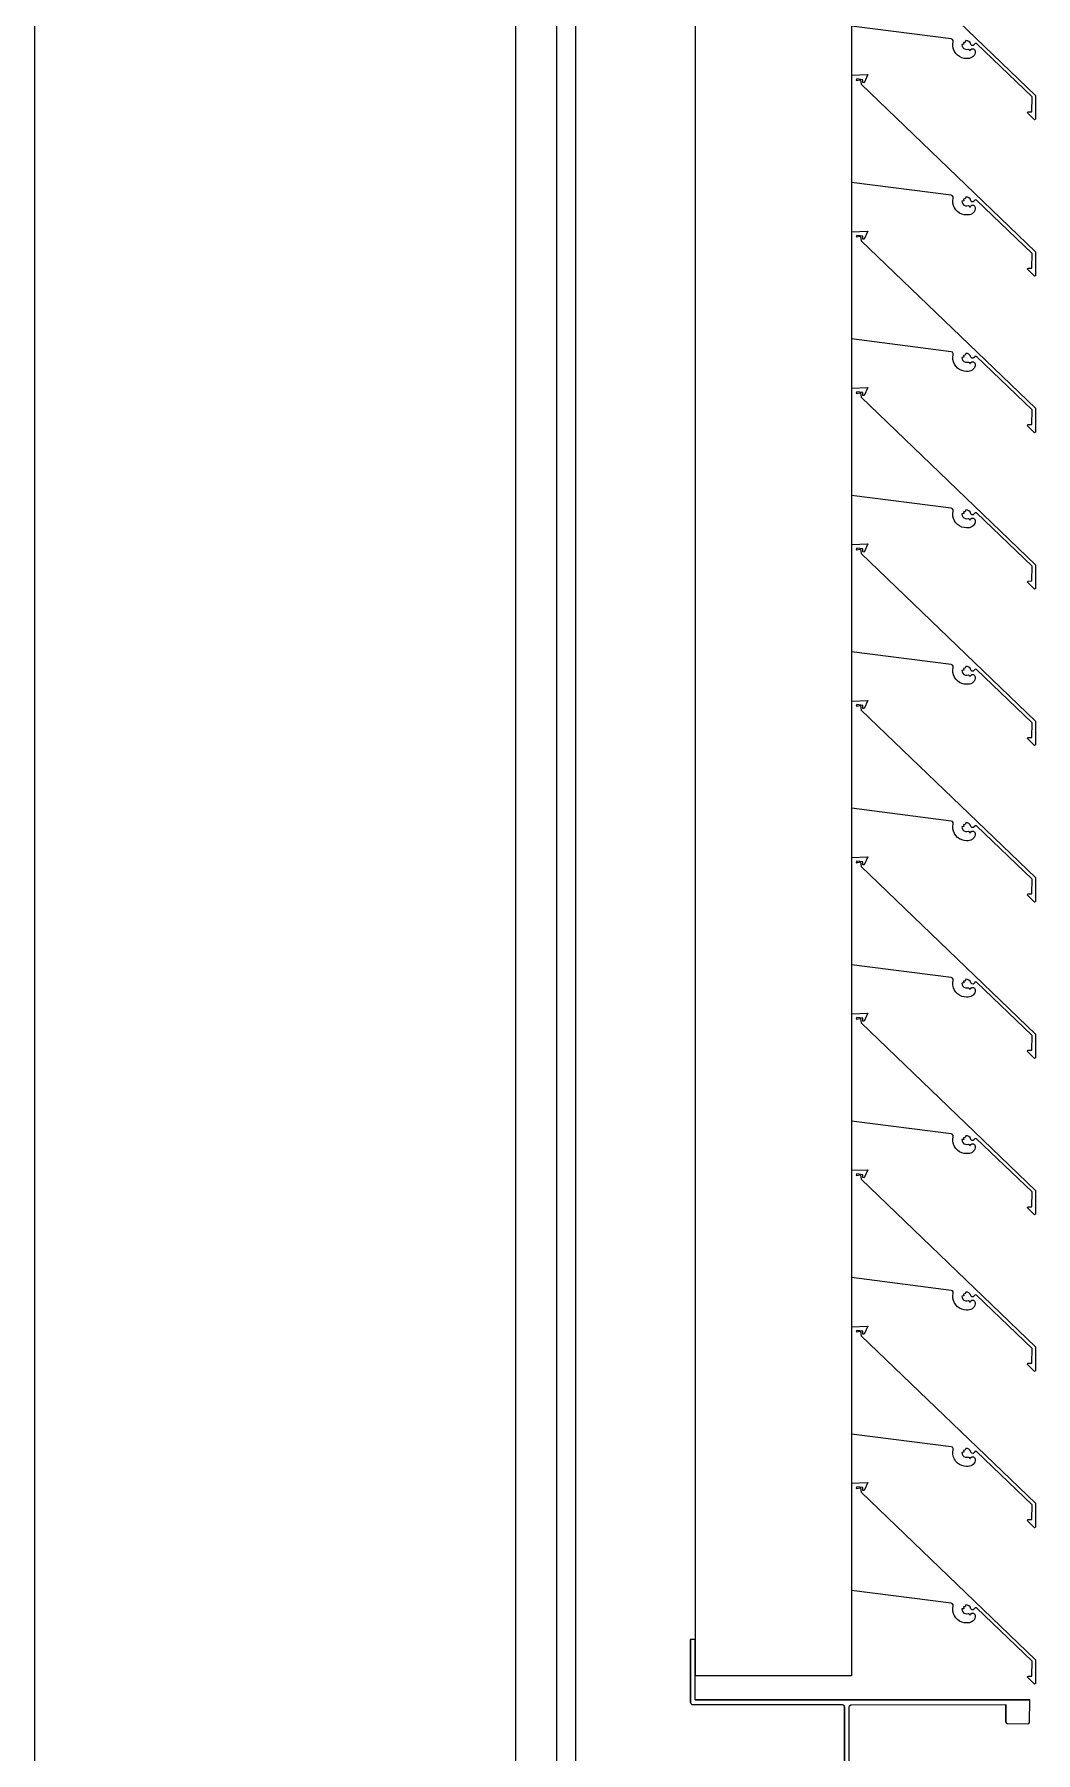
# Model space of a CAD drawing. Header units: millimetres. Extents: x -220592 to 404889, y -217665 to 38245.
# Drawn here: x 7830.18 to 7834.34, y -47982.07 to -47974.93 of the extents above; entities that cross this region are included whole.
import ezdxf

# ---------------------------------------------------------------- set-up
doc = ezdxf.new("R2010")
doc.units = ezdxf.units.MM
doc.linetypes.add('XKITLINE00', pattern=[0])
doc.layers.add('Part', color=7, linetype='Continuous', lineweight=0)

# ---------------------------------------------------------------- blocks, each defined once
blk = doc.blocks.new('*A15046')
at = {"layer": 'Part', "color": 7, "linetype": 'XKITLINE00', "lineweight": 0}
for p, q in [((92.53, 356.643483), (92.53, 93.899527)), ((94.53, 93.899527), (94.53, 244.699959))]:
    blk.add_line(p, q, dxfattribs=at)
blk = doc.blocks.new('*A15051')
at = {"layer": 'Part', "color": 7, "linetype": 'XKITLINE00', "lineweight": 0}
for p, q in [((94.700136, 214.15), (94.700136, 241.4)), ((94.780136, 214.15), (94.780136, 241.4))]:
    blk.add_line(p, q, dxfattribs=at)
blk = doc.blocks.new('*A15069')
at = {"layer": 'Part', "color": 7, "linetype": 'XKITLINE00', "lineweight": 0}
for p, q in [((95.925304, 235.115326), (95.992799, 235.11794)), ((95.992799, 235.11794), (95.977264, 235.084453)), ((95.947029, 235.100196), (95.944993, 235.093623)), ((95.944993, 235.093623), (95.962009, 235.096527)), ((95.972012, 235.097056), (95.947029, 235.100196)), ((95.962009, 235.096527), (95.964906, 235.077984)), ((95.964906, 235.077984), (96.690028, 234.381738)), ((95.972141, 235.084865), (95.972012, 235.097056)), ((95.977264, 235.084453), (95.972141, 235.084865)), ((96.339112, 234.616618), (95.925304, 234.669622)), ((96.344187, 234.614428), (96.339112, 234.616618)), ((96.347324, 234.609876), (96.344187, 234.614428)), ((96.346077, 234.59422), (96.347563, 234.604354)), ((96.347563, 234.604354), (96.347324, 234.609876)), ((96.400093, 234.60932), (96.397771, 234.60193)), ((96.406765, 234.608898), (96.400093, 234.60932)), ((96.412841, 234.606108), (96.406765, 234.608898)), ((96.417508, 234.601322), (96.412841, 234.606108)), ((96.346452, 234.583984), (96.346077, 234.59422)), ((96.348675, 234.573985), (96.346452, 234.583984)), ((96.352673, 234.564555), (96.348675, 234.573985)), ((96.358313, 234.556005), (96.352673, 234.564555)), ((96.365409, 234.548618), (96.358313, 234.556005)), ((96.373725, 234.54264), (96.365409, 234.548618)), ((96.382988, 234.538267), (96.373725, 234.54264)), ((96.392889, 234.535644), (96.382988, 234.538267)), ((96.391775, 234.593926), (96.38407, 234.59282)), ((96.38407, 234.59282), (96.384639, 234.586336)), ((96.384639, 234.586336), (96.387441, 234.580462)), ((96.387441, 234.580462), (96.392123, 234.57594)), ((96.397771, 234.60193), (96.390606, 234.600986)), ((96.390606, 234.600986), (96.391775, 234.593926)), ((96.392123, 234.57594), (96.398091, 234.573342)), ((96.403102, 234.534859), (96.392889, 234.535644)), ((96.398091, 234.573342), (96.404591, 234.572998)), ((96.409901, 234.534957), (96.403102, 234.534859)), ((96.404591, 234.572998), (96.410509, 234.573903)), ((96.415629, 234.535593), (96.409901, 234.534957)), ((96.410509, 234.573903), (96.41532, 234.571496)), ((96.41532, 234.571496), (96.41735, 234.566515)), ((96.42113, 234.537312), (96.415629, 234.535593)), ((96.41735, 234.566515), (96.420292, 234.571987)), ((96.420622, 234.593748), (96.417508, 234.601322)), ((96.420292, 234.571987), (96.425448, 234.575205)), ((96.424805, 234.589591), (96.420622, 234.593748)), ((96.4262, 234.540052), (96.42113, 234.537312)), ((96.430699, 234.589385), (96.424805, 234.589591)), ((96.425448, 234.575205), (96.431526, 234.575193)), ((96.430653, 234.54371), (96.4262, 234.540052)), ((96.434325, 234.548153), (96.430653, 234.54371)), ((96.435163, 234.593239), (96.430699, 234.589385)), ((96.431526, 234.575193), (96.43667, 234.571956)), ((96.437079, 234.553216), (96.434325, 234.548153)), ((96.438818, 234.597866), (96.435163, 234.593239)), ((96.43667, 234.571956), (96.43931, 234.566482)), ((96.438814, 234.558712), (96.437079, 234.553216)), ((96.43931, 234.566482), (96.438814, 234.558712)), ((96.443977, 234.596774), (96.438818, 234.597866)), ((96.674993, 234.375371), (96.443977, 234.596774)), ((96.67465, 234.314025), (96.674993, 234.375371)), ((96.690028, 234.381738), (96.689475, 234.282587)), ((96.656145, 234.309007), (96.65723, 234.313928)), ((96.684794, 234.280119), (96.656145, 234.309007)), ((96.65723, 234.313928), (96.67465, 234.314025)), ((96.689475, 234.282587), (96.684794, 234.280119))]:
    blk.add_line(p, q, dxfattribs=at)
blk = doc.blocks.new('*A15070')
at = {"layer": 'Part', "color": 7, "linetype": 'XKITLINE00', "lineweight": 0}
for p, q in [((95.925304, 235.765326), (95.992799, 235.76794)), ((95.947029, 235.750196), (95.944993, 235.743623)), ((95.944993, 235.743623), (95.962009, 235.746527)), ((95.972012, 235.747056), (95.947029, 235.750196)), ((95.962009, 235.746527), (95.964906, 235.727984)), ((95.972141, 235.734865), (95.972012, 235.747056)), ((95.992799, 235.76794), (95.977264, 235.734453)), ((95.964906, 235.727984), (96.690028, 235.031738)), ((95.977264, 235.734453), (95.972141, 235.734865)), ((96.339112, 235.266618), (95.925304, 235.319622)), ((96.344187, 235.264428), (96.339112, 235.266618)), ((96.347324, 235.259876), (96.344187, 235.264428)), ((96.346077, 235.24422), (96.347563, 235.254354)), ((96.347563, 235.254354), (96.347324, 235.259876)), ((96.397771, 235.25193), (96.390606, 235.250986)), ((96.390606, 235.250986), (96.391775, 235.243926)), ((96.400093, 235.25932), (96.397771, 235.25193)), ((96.406765, 235.258898), (96.400093, 235.25932)), ((96.412841, 235.256108), (96.406765, 235.258898)), ((96.417508, 235.251322), (96.412841, 235.256108)), ((96.420622, 235.243748), (96.417508, 235.251322)), ((96.438818, 235.247866), (96.435163, 235.243239)), ((96.443977, 235.246774), (96.438818, 235.247866)), ((96.674993, 235.025371), (96.443977, 235.246774)), ((96.346452, 235.233984), (96.346077, 235.24422)), ((96.348675, 235.223985), (96.346452, 235.233984)), ((96.352673, 235.214555), (96.348675, 235.223985)), ((96.358313, 235.206005), (96.352673, 235.214555)), ((96.365409, 235.198618), (96.358313, 235.206005)), ((96.373725, 235.19264), (96.365409, 235.198618)), ((96.382988, 235.188267), (96.373725, 235.19264)), ((96.392889, 235.185644), (96.382988, 235.188267)), ((96.391775, 235.243926), (96.38407, 235.24282)), ((96.38407, 235.24282), (96.384639, 235.236336)), ((96.384639, 235.236336), (96.387441, 235.230462)), ((96.387441, 235.230462), (96.392123, 235.22594)), ((96.392123, 235.22594), (96.398091, 235.223342)), ((96.403102, 235.184859), (96.392889, 235.185644)), ((96.398091, 235.223342), (96.404591, 235.222998)), ((96.409901, 235.184957), (96.403102, 235.184859)), ((96.404591, 235.222998), (96.410509, 235.223903)), ((96.415629, 235.185593), (96.409901, 235.184957)), ((96.410509, 235.223903), (96.41532, 235.221496)), ((96.41532, 235.221496), (96.41735, 235.216515)), ((96.42113, 235.187312), (96.415629, 235.185593)), ((96.41735, 235.216515), (96.420292, 235.221987)), ((96.420292, 235.221987), (96.425448, 235.225205)), ((96.424805, 235.239591), (96.420622, 235.243748)), ((96.4262, 235.190052), (96.42113, 235.187312)), ((96.430699, 235.239385), (96.424805, 235.239591)), ((96.425448, 235.225205), (96.431526, 235.225193)), ((96.430653, 235.19371), (96.4262, 235.190052)), ((96.434325, 235.198153), (96.430653, 235.19371)), ((96.435163, 235.243239), (96.430699, 235.239385)), ((96.431526, 235.225193), (96.43667, 235.221956)), ((96.437079, 235.203216), (96.434325, 235.198153)), ((96.43667, 235.221956), (96.43931, 235.216482)), ((96.438814, 235.208712), (96.437079, 235.203216)), ((96.43931, 235.216482), (96.438814, 235.208712)), ((96.656145, 234.959007), (96.65723, 234.963928)), ((96.65723, 234.963928), (96.67465, 234.964025)), ((96.67465, 234.964025), (96.674993, 235.025371)), ((96.690028, 235.031738), (96.689475, 234.932587)), ((96.684794, 234.930119), (96.656145, 234.959007)), ((96.689475, 234.932587), (96.684794, 234.930119))]:
    blk.add_line(p, q, dxfattribs=at)
blk = doc.blocks.new('*A15071')
at = {"layer": 'Part', "color": 7, "linetype": 'XKITLINE00', "lineweight": 0}
for p, q in [((95.925304, 240.31533), (95.275304, 240.31533)), ((95.275304, 240.31533), (95.275304, 228.465444)), ((95.925304, 240.31533), (95.925304, 228.465444)), ((95.925304, 228.465444), (95.275304, 228.465444))]:
    blk.add_line(p, q, dxfattribs=at)
blk = doc.blocks.new('*A15861')
at = {"layer": 'Part', "color": 7, "linetype": 'XKITLINE00', "lineweight": 0}
for p, q in [((95.275085, 228.61533), (95.255085, 228.615327)), ((95.255085, 228.615327), (95.255131, 228.355327)), ((95.255131, 228.355327), (95.256817, 228.349771)), ((95.256817, 228.349771), (95.261306, 228.346089)), ((95.261306, 228.346089), (95.261681, 228.346088)), ((95.275632, 228.36533), (96.665129, 228.365573)), ((95.890688, 228.343752), (95.894372, 228.339265)), ((95.894372, 228.339265), (95.895134, 228.335438)), ((95.895134, 228.335438), (95.895298, 227.395438)), ((96.565132, 228.34545), (96.565145, 228.275555)), ((96.565145, 228.275555), (96.566831, 228.27)), ((96.566831, 228.27), (96.571319, 228.266318)), ((96.571319, 228.266318), (96.571698, 228.266314)), ((96.575286, 227.465557), (96.569731, 227.463871)), ((96.659113, 227.46481), (96.575286, 227.465557)), ((95.895298, 227.395438), (95.893614, 227.389882)), ((96.566048, 227.459382), (96.5653, 227.385555)), ((96.569731, 227.463871), (96.566048, 227.459382)), ((95.256062, 227.379154), (95.255347, 227.115327)), ((95.259745, 227.383642), (95.256062, 227.379154)), ((95.2653, 227.385328), (95.259745, 227.383642)), ((95.889127, 227.386198), (95.2653, 227.385328)), ((95.893614, 227.389882), (95.889127, 227.386198)), ((96.5653, 227.385555), (95.925456, 227.385444)), ((95.255347, 227.115327), (95.25585, 227.115327))]:
    blk.add_line(p, q, dxfattribs=at)
blk = doc.blocks.new('*A15881')
at = {"layer": 'Part', "color": 7, "linetype": 'XKITLINE00', "lineweight": 0}
for p, q in [((95.925304, 234.465326), (95.992799, 234.46794)), ((95.992799, 234.46794), (95.977264, 234.434453)), ((95.947029, 234.450196), (95.944993, 234.443623)), ((95.944993, 234.443623), (95.962009, 234.446527)), ((95.972012, 234.447056), (95.947029, 234.450196)), ((95.962009, 234.446527), (95.964906, 234.427984)), ((95.964906, 234.427984), (96.690028, 233.731738)), ((95.972141, 234.434865), (95.972012, 234.447056)), ((95.977264, 234.434453), (95.972141, 234.434865)), ((96.339112, 233.966618), (95.925304, 234.019622)), ((96.344187, 233.964428), (96.339112, 233.966618)), ((96.347324, 233.959876), (96.344187, 233.964428)), ((96.346077, 233.94422), (96.347563, 233.954354)), ((96.346452, 233.933984), (96.346077, 233.94422)), ((96.348675, 233.923985), (96.346452, 233.933984)), ((96.347563, 233.954354), (96.347324, 233.959876)), ((96.352673, 233.914555), (96.348675, 233.923985)), ((96.358313, 233.906005), (96.352673, 233.914555)), ((96.365409, 233.898618), (96.358313, 233.906005)), ((96.373725, 233.89264), (96.365409, 233.898618)), ((96.382988, 233.888267), (96.373725, 233.89264)), ((96.391775, 233.943926), (96.38407, 233.94282)), ((96.38407, 233.94282), (96.384639, 233.936336)), ((96.384639, 233.936336), (96.387441, 233.930462)), ((96.387441, 233.930462), (96.392123, 233.92594)), ((96.397771, 233.95193), (96.390606, 233.950986)), ((96.390606, 233.950986), (96.391775, 233.943926)), ((96.392123, 233.92594), (96.398091, 233.923342)), ((96.400093, 233.95932), (96.397771, 233.95193)), ((96.398091, 233.923342), (96.404591, 233.922998)), ((96.406765, 233.958898), (96.400093, 233.95932)), ((96.404591, 233.922998), (96.410509, 233.923903)), ((96.412841, 233.956108), (96.406765, 233.958898)), ((96.410509, 233.923903), (96.41532, 233.921496)), ((96.417508, 233.951322), (96.412841, 233.956108)), ((96.41532, 233.921496), (96.41735, 233.916515)), ((96.41735, 233.916515), (96.420292, 233.921987)), ((96.420622, 233.943748), (96.417508, 233.951322)), ((96.420292, 233.921987), (96.425448, 233.925205)), ((96.424805, 233.939591), (96.420622, 233.943748)), ((96.4262, 233.890052), (96.42113, 233.887312)), ((96.430699, 233.939385), (96.424805, 233.939591)), ((96.425448, 233.925205), (96.431526, 233.925193)), ((96.430653, 233.89371), (96.4262, 233.890052)), ((96.434325, 233.898153), (96.430653, 233.89371)), ((96.435163, 233.943239), (96.430699, 233.939385)), ((96.431526, 233.925193), (96.43667, 233.921956)), ((96.437079, 233.903216), (96.434325, 233.898153)), ((96.438818, 233.947866), (96.435163, 233.943239)), ((96.43667, 233.921956), (96.43931, 233.916482)), ((96.438814, 233.908712), (96.437079, 233.903216)), ((96.43931, 233.916482), (96.438814, 233.908712)), ((96.443977, 233.946774), (96.438818, 233.947866)), ((96.674993, 233.725371), (96.443977, 233.946774)), ((96.392889, 233.885644), (96.382988, 233.888267)), ((96.403102, 233.884859), (96.392889, 233.885644)), ((96.409901, 233.884957), (96.403102, 233.884859)), ((96.415629, 233.885593), (96.409901, 233.884957)), ((96.42113, 233.887312), (96.415629, 233.885593)), ((96.67465, 233.664025), (96.674993, 233.725371)), ((96.690028, 233.731738), (96.689475, 233.632587)), ((96.656145, 233.659007), (96.65723, 233.663928)), ((96.684794, 233.630119), (96.656145, 233.659007)), ((96.65723, 233.663928), (96.67465, 233.664025)), ((96.689475, 233.632587), (96.684794, 233.630119))]:
    blk.add_line(p, q, dxfattribs=at)
blk = doc.blocks.new('*A15882')
at = {"layer": 'Part', "color": 7, "linetype": 'XKITLINE00', "lineweight": 0}
for p, q in [((95.275588, 228.615225), (95.255588, 228.615222)), ((95.255588, 228.615222), (95.255633, 228.355222)), ((95.275632, 228.365225), (95.275588, 228.615225)), ((95.255633, 228.355222), (95.25732, 228.349666)), ((95.25732, 228.349666), (95.261808, 228.345984)), ((95.261808, 228.345984), (95.885635, 228.345332)), ((96.665632, 228.365468), (95.275632, 228.365225)), ((95.885635, 228.345332), (95.891191, 228.343647)), ((95.891191, 228.343647), (95.894875, 228.33916)), ((95.894875, 228.33916), (95.895637, 228.335333)), ((95.895637, 228.335333), (95.895801, 227.395333)), ((95.915637, 228.335337), (95.917321, 228.340893)), ((95.916563, 227.39151), (95.915637, 228.335337)), ((95.917321, 228.340893), (95.921808, 228.344577)), ((95.921808, 228.344577), (96.565635, 228.34545)), ((96.565635, 228.34545), (96.565647, 228.27545)), ((96.664887, 228.271641), (96.665632, 228.365468)), ((96.565647, 228.27545), (96.567334, 228.269895)), ((96.567334, 228.269895), (96.571822, 228.266213)), ((96.571822, 228.266213), (96.655649, 228.265466)), ((96.655649, 228.265466), (96.661204, 228.267152)), ((96.661204, 228.267152), (96.664887, 228.271641)), ((96.575789, 227.465452), (96.570233, 227.463766)), ((96.659616, 227.464706), (96.575789, 227.465452)), ((96.664104, 227.461023), (96.659616, 227.464706)), ((95.895801, 227.395333), (95.894117, 227.389777)), ((96.566551, 227.459277), (96.565803, 227.38545)), ((96.570233, 227.463766), (96.566551, 227.459277)), ((96.66579, 227.455468), (96.664104, 227.461023)), ((96.665806, 227.365468), (96.66579, 227.455468)), ((95.256565, 227.379049), (95.25585, 227.115222)), ((95.260247, 227.383537), (95.256565, 227.379049)), ((95.265803, 227.385223), (95.260247, 227.383537)), ((95.889629, 227.386094), (95.265803, 227.385223)), ((95.275806, 227.365225), (96.665806, 227.365468)), ((95.27585, 227.115225), (95.275806, 227.365225)), ((95.894117, 227.389777), (95.889629, 227.386094)), ((95.920247, 227.387023), (95.916563, 227.39151)), ((95.925803, 227.385339), (95.920247, 227.387023)), ((96.565803, 227.38545), (95.925803, 227.385339)), ((95.25585, 227.115222), (95.27585, 227.115225))]:
    blk.add_line(p, q, dxfattribs=at)
blk = doc.blocks.new('*A15883')
at = {"layer": 'Part', "color": 7, "linetype": 'XKITLINE00', "lineweight": 0}
for p, q in [((95.925304, 231.865326), (95.992799, 231.86794)), ((95.947029, 231.850196), (95.944993, 231.843623)), ((95.944993, 231.843623), (95.962009, 231.846527)), ((95.972012, 231.847056), (95.947029, 231.850196)), ((95.962009, 231.846527), (95.964906, 231.827984)), ((95.964906, 231.827984), (96.690028, 231.131738)), ((95.972141, 231.834865), (95.972012, 231.847056)), ((95.977264, 231.834453), (95.972141, 231.834865)), ((95.992799, 231.86794), (95.977264, 231.834453)), ((96.339112, 231.366618), (95.925304, 231.419622)), ((96.344187, 231.364428), (96.339112, 231.366618)), ((96.347324, 231.359876), (96.344187, 231.364428)), ((96.346077, 231.34422), (96.347563, 231.354354)), ((96.346452, 231.333984), (96.346077, 231.34422)), ((96.348675, 231.323985), (96.346452, 231.333984)), ((96.347563, 231.354354), (96.347324, 231.359876)), ((96.352673, 231.314555), (96.348675, 231.323985)), ((96.391775, 231.343926), (96.38407, 231.34282)), ((96.38407, 231.34282), (96.384639, 231.336336)), ((96.384639, 231.336336), (96.387441, 231.330462)), ((96.387441, 231.330462), (96.392123, 231.32594)), ((96.397771, 231.35193), (96.390606, 231.350986)), ((96.390606, 231.350986), (96.391775, 231.343926)), ((96.392123, 231.32594), (96.398091, 231.323342)), ((96.400093, 231.35932), (96.397771, 231.35193)), ((96.398091, 231.323342), (96.404591, 231.322998)), ((96.406765, 231.358898), (96.400093, 231.35932)), ((96.404591, 231.322998), (96.410509, 231.323903)), ((96.412841, 231.356108), (96.406765, 231.358898)), ((96.410509, 231.323903), (96.41532, 231.321496)), ((96.417508, 231.351322), (96.412841, 231.356108)), ((96.41532, 231.321496), (96.41735, 231.316515)), ((96.41735, 231.316515), (96.420292, 231.321987)), ((96.420622, 231.343748), (96.417508, 231.351322)), ((96.420292, 231.321987), (96.425448, 231.325205)), ((96.424805, 231.339591), (96.420622, 231.343748)), ((96.430699, 231.339385), (96.424805, 231.339591)), ((96.425448, 231.325205), (96.431526, 231.325193)), ((96.435163, 231.343239), (96.430699, 231.339385)), ((96.431526, 231.325193), (96.43667, 231.321956)), ((96.438818, 231.347866), (96.435163, 231.343239)), ((96.43667, 231.321956), (96.43931, 231.316482)), ((96.443977, 231.346774), (96.438818, 231.347866)), ((96.674993, 231.125371), (96.443977, 231.346774)), ((96.358313, 231.306005), (96.352673, 231.314555)), ((96.365409, 231.298618), (96.358313, 231.306005)), ((96.373725, 231.29264), (96.365409, 231.298618)), ((96.382988, 231.288267), (96.373725, 231.29264)), ((96.392889, 231.285644), (96.382988, 231.288267)), ((96.403102, 231.284859), (96.392889, 231.285644)), ((96.409901, 231.284957), (96.403102, 231.284859)), ((96.415629, 231.285593), (96.409901, 231.284957)), ((96.42113, 231.287312), (96.415629, 231.285593)), ((96.4262, 231.290052), (96.42113, 231.287312)), ((96.430653, 231.29371), (96.4262, 231.290052)), ((96.434325, 231.298153), (96.430653, 231.29371)), ((96.437079, 231.303216), (96.434325, 231.298153)), ((96.438814, 231.308712), (96.437079, 231.303216)), ((96.43931, 231.316482), (96.438814, 231.308712)), ((96.67465, 231.064025), (96.674993, 231.125371)), ((96.690028, 231.131738), (96.689475, 231.032587)), ((96.656145, 231.059007), (96.65723, 231.063928)), ((96.684794, 231.030119), (96.656145, 231.059007)), ((96.65723, 231.063928), (96.67465, 231.064025)), ((96.689475, 231.032587), (96.684794, 231.030119))]:
    blk.add_line(p, q, dxfattribs=at)
blk = doc.blocks.new('*A15884')
at = {"layer": 'Part', "color": 7, "linetype": 'XKITLINE00', "lineweight": 0}
for p, q in [((95.925304, 233.815326), (95.992799, 233.81794)), ((95.947029, 233.800196), (95.944993, 233.793623)), ((95.944993, 233.793623), (95.962009, 233.796527)), ((95.972012, 233.797056), (95.947029, 233.800196)), ((95.962009, 233.796527), (95.964906, 233.777984)), ((95.964906, 233.777984), (96.690028, 233.081738)), ((95.972141, 233.784865), (95.972012, 233.797056)), ((95.977264, 233.784453), (95.972141, 233.784865)), ((95.992799, 233.81794), (95.977264, 233.784453)), ((96.339112, 233.316618), (95.925304, 233.369622)), ((96.344187, 233.314428), (96.339112, 233.316618)), ((96.347324, 233.309876), (96.344187, 233.314428)), ((96.346077, 233.29422), (96.347563, 233.304354)), ((96.346452, 233.283984), (96.346077, 233.29422)), ((96.348675, 233.273985), (96.346452, 233.283984)), ((96.347563, 233.304354), (96.347324, 233.309876)), ((96.352673, 233.264555), (96.348675, 233.273985)), ((96.358313, 233.256005), (96.352673, 233.264555)), ((96.365409, 233.248618), (96.358313, 233.256005)), ((96.373725, 233.24264), (96.365409, 233.248618)), ((96.391775, 233.293926), (96.38407, 233.29282)), ((96.38407, 233.29282), (96.384639, 233.286336)), ((96.384639, 233.286336), (96.387441, 233.280462)), ((96.387441, 233.280462), (96.392123, 233.27594)), ((96.397771, 233.30193), (96.390606, 233.300986)), ((96.390606, 233.300986), (96.391775, 233.293926)), ((96.392123, 233.27594), (96.398091, 233.273342)), ((96.400093, 233.30932), (96.397771, 233.30193)), ((96.398091, 233.273342), (96.404591, 233.272998)), ((96.406765, 233.308898), (96.400093, 233.30932)), ((96.404591, 233.272998), (96.410509, 233.273903)), ((96.412841, 233.306108), (96.406765, 233.308898)), ((96.410509, 233.273903), (96.41532, 233.271496)), ((96.417508, 233.301322), (96.412841, 233.306108)), ((96.41532, 233.271496), (96.41735, 233.266515)), ((96.41735, 233.266515), (96.420292, 233.271987)), ((96.420622, 233.293748), (96.417508, 233.301322)), ((96.420292, 233.271987), (96.425448, 233.275205)), ((96.424805, 233.289591), (96.420622, 233.293748)), ((96.430699, 233.289385), (96.424805, 233.289591)), ((96.425448, 233.275205), (96.431526, 233.275193)), ((96.434325, 233.248153), (96.430653, 233.24371)), ((96.435163, 233.293239), (96.430699, 233.289385)), ((96.431526, 233.275193), (96.43667, 233.271956)), ((96.437079, 233.253216), (96.434325, 233.248153)), ((96.438818, 233.297866), (96.435163, 233.293239)), ((96.43667, 233.271956), (96.43931, 233.266482)), ((96.438814, 233.258712), (96.437079, 233.253216)), ((96.43931, 233.266482), (96.438814, 233.258712)), ((96.443977, 233.296774), (96.438818, 233.297866)), ((96.674993, 233.075371), (96.443977, 233.296774)), ((96.382988, 233.238267), (96.373725, 233.24264)), ((96.392889, 233.235644), (96.382988, 233.238267)), ((96.403102, 233.234859), (96.392889, 233.235644)), ((96.409901, 233.234957), (96.403102, 233.234859)), ((96.415629, 233.235593), (96.409901, 233.234957)), ((96.42113, 233.237312), (96.415629, 233.235593)), ((96.4262, 233.240052), (96.42113, 233.237312)), ((96.430653, 233.24371), (96.4262, 233.240052)), ((96.67465, 233.014025), (96.674993, 233.075371)), ((96.690028, 233.081738), (96.689475, 232.982587)), ((96.656145, 233.009007), (96.65723, 233.013928)), ((96.684794, 232.980119), (96.656145, 233.009007)), ((96.65723, 233.013928), (96.67465, 233.014025)), ((96.689475, 232.982587), (96.684794, 232.980119))]:
    blk.add_line(p, q, dxfattribs=at)
blk = doc.blocks.new('*A15885')
at = {"layer": 'Part', "color": 7, "linetype": 'XKITLINE00', "lineweight": 0}
for p, q in [((95.925304, 233.165326), (95.992799, 233.16794)), ((95.947029, 233.150196), (95.944993, 233.143623)), ((95.944993, 233.143623), (95.962009, 233.146527)), ((95.972012, 233.147056), (95.947029, 233.150196)), ((95.962009, 233.146527), (95.964906, 233.127984)), ((95.964906, 233.127984), (96.690028, 232.431738)), ((95.972141, 233.134865), (95.972012, 233.147056)), ((95.977264, 233.134453), (95.972141, 233.134865)), ((95.992799, 233.16794), (95.977264, 233.134453)), ((96.339112, 232.666618), (95.925304, 232.719622)), ((96.344187, 232.664428), (96.339112, 232.666618)), ((96.347324, 232.659876), (96.344187, 232.664428)), ((96.346077, 232.64422), (96.347563, 232.654354)), ((96.346452, 232.633984), (96.346077, 232.64422)), ((96.348675, 232.623985), (96.346452, 232.633984)), ((96.347563, 232.654354), (96.347324, 232.659876)), ((96.352673, 232.614555), (96.348675, 232.623985)), ((96.358313, 232.606005), (96.352673, 232.614555)), ((96.365409, 232.598618), (96.358313, 232.606005)), ((96.391775, 232.643926), (96.38407, 232.64282)), ((96.38407, 232.64282), (96.384639, 232.636336)), ((96.384639, 232.636336), (96.387441, 232.630462)), ((96.387441, 232.630462), (96.392123, 232.62594)), ((96.397771, 232.65193), (96.390606, 232.650986)), ((96.390606, 232.650986), (96.391775, 232.643926)), ((96.392123, 232.62594), (96.398091, 232.623342)), ((96.400093, 232.65932), (96.397771, 232.65193)), ((96.398091, 232.623342), (96.404591, 232.622998)), ((96.406765, 232.658898), (96.400093, 232.65932)), ((96.404591, 232.622998), (96.410509, 232.623903)), ((96.412841, 232.656108), (96.406765, 232.658898)), ((96.410509, 232.623903), (96.41532, 232.621496)), ((96.417508, 232.651322), (96.412841, 232.656108)), ((96.41532, 232.621496), (96.41735, 232.616515)), ((96.41735, 232.616515), (96.420292, 232.621987)), ((96.420622, 232.643748), (96.417508, 232.651322)), ((96.420292, 232.621987), (96.425448, 232.625205)), ((96.424805, 232.639591), (96.420622, 232.643748)), ((96.430699, 232.639385), (96.424805, 232.639591)), ((96.425448, 232.625205), (96.431526, 232.625193)), ((96.435163, 232.643239), (96.430699, 232.639385)), ((96.431526, 232.625193), (96.43667, 232.621956)), ((96.438818, 232.647866), (96.435163, 232.643239)), ((96.43667, 232.621956), (96.43931, 232.616482)), ((96.438814, 232.608712), (96.437079, 232.603216)), ((96.43931, 232.616482), (96.438814, 232.608712)), ((96.443977, 232.646774), (96.438818, 232.647866)), ((96.674993, 232.425371), (96.443977, 232.646774)), ((96.373725, 232.59264), (96.365409, 232.598618)), ((96.382988, 232.588267), (96.373725, 232.59264)), ((96.392889, 232.585644), (96.382988, 232.588267)), ((96.403102, 232.584859), (96.392889, 232.585644)), ((96.409901, 232.584957), (96.403102, 232.584859)), ((96.415629, 232.585593), (96.409901, 232.584957)), ((96.42113, 232.587312), (96.415629, 232.585593)), ((96.4262, 232.590052), (96.42113, 232.587312)), ((96.430653, 232.59371), (96.4262, 232.590052)), ((96.434325, 232.598153), (96.430653, 232.59371)), ((96.437079, 232.603216), (96.434325, 232.598153)), ((96.67465, 232.364025), (96.674993, 232.425371)), ((96.690028, 232.431738), (96.689475, 232.332587)), ((96.656145, 232.359007), (96.65723, 232.363928)), ((96.684794, 232.330119), (96.656145, 232.359007)), ((96.65723, 232.363928), (96.67465, 232.364025)), ((96.689475, 232.332587), (96.684794, 232.330119))]:
    blk.add_line(p, q, dxfattribs=at)
blk = doc.blocks.new('*A15886')
at = {"layer": 'Part', "color": 7, "linetype": 'XKITLINE00', "lineweight": 0}
for p, q in [((95.925304, 229.915326), (95.992799, 229.91794)), ((95.947029, 229.900196), (95.944993, 229.893623)), ((95.944993, 229.893623), (95.962009, 229.896527)), ((95.972012, 229.897056), (95.947029, 229.900196)), ((95.962009, 229.896527), (95.964906, 229.877984)), ((95.972141, 229.884865), (95.972012, 229.897056)), ((95.992799, 229.91794), (95.977264, 229.884453)), ((95.964906, 229.877984), (96.690028, 229.181738)), ((95.977264, 229.884453), (95.972141, 229.884865)), ((96.339112, 229.416618), (95.925304, 229.469622)), ((96.344187, 229.414428), (96.339112, 229.416618)), ((96.347324, 229.409876), (96.344187, 229.414428)), ((96.346077, 229.39422), (96.347563, 229.404354)), ((96.346452, 229.383984), (96.346077, 229.39422)), ((96.347563, 229.404354), (96.347324, 229.409876)), ((96.391775, 229.393926), (96.38407, 229.39282)), ((96.38407, 229.39282), (96.384639, 229.386336)), ((96.397771, 229.40193), (96.390606, 229.400986)), ((96.390606, 229.400986), (96.391775, 229.393926)), ((96.400093, 229.40932), (96.397771, 229.40193)), ((96.406765, 229.408898), (96.400093, 229.40932)), ((96.412841, 229.406108), (96.406765, 229.408898)), ((96.417508, 229.401322), (96.412841, 229.406108)), ((96.420622, 229.393748), (96.417508, 229.401322)), ((96.424805, 229.389591), (96.420622, 229.393748)), ((96.435163, 229.393239), (96.430699, 229.389385)), ((96.438818, 229.397866), (96.435163, 229.393239)), ((96.443977, 229.396774), (96.438818, 229.397866)), ((96.674993, 229.175371), (96.443977, 229.396774)), ((96.348675, 229.373985), (96.346452, 229.383984)), ((96.352673, 229.364555), (96.348675, 229.373985)), ((96.358313, 229.356005), (96.352673, 229.364555)), ((96.365409, 229.348618), (96.358313, 229.356005)), ((96.373725, 229.34264), (96.365409, 229.348618)), ((96.382988, 229.338267), (96.373725, 229.34264)), ((96.392889, 229.335644), (96.382988, 229.338267)), ((96.384639, 229.386336), (96.387441, 229.380462)), ((96.387441, 229.380462), (96.392123, 229.37594)), ((96.392123, 229.37594), (96.398091, 229.373342)), ((96.403102, 229.334859), (96.392889, 229.335644)), ((96.398091, 229.373342), (96.404591, 229.372998)), ((96.409901, 229.334957), (96.403102, 229.334859)), ((96.404591, 229.372998), (96.410509, 229.373903)), ((96.415629, 229.335593), (96.409901, 229.334957)), ((96.410509, 229.373903), (96.41532, 229.371496)), ((96.41532, 229.371496), (96.41735, 229.366515)), ((96.42113, 229.337312), (96.415629, 229.335593)), ((96.41735, 229.366515), (96.420292, 229.371987)), ((96.420292, 229.371987), (96.425448, 229.375205)), ((96.4262, 229.340052), (96.42113, 229.337312)), ((96.430699, 229.389385), (96.424805, 229.389591)), ((96.425448, 229.375205), (96.431526, 229.375193)), ((96.430653, 229.34371), (96.4262, 229.340052)), ((96.434325, 229.348153), (96.430653, 229.34371)), ((96.431526, 229.375193), (96.43667, 229.371956)), ((96.437079, 229.353216), (96.434325, 229.348153)), ((96.43667, 229.371956), (96.43931, 229.366482)), ((96.438814, 229.358712), (96.437079, 229.353216)), ((96.43931, 229.366482), (96.438814, 229.358712)), ((96.690028, 229.181738), (96.689475, 229.082587)), ((96.656145, 229.109007), (96.65723, 229.113928)), ((96.684794, 229.080119), (96.656145, 229.109007)), ((96.65723, 229.113928), (96.67465, 229.114025)), ((96.67465, 229.114025), (96.674993, 229.175371)), ((96.689475, 229.082587), (96.684794, 229.080119))]:
    blk.add_line(p, q, dxfattribs=at)
blk = doc.blocks.new('*A15887')
at = {"layer": 'Part', "color": 7, "linetype": 'XKITLINE00', "lineweight": 0}
for p, q in [((95.925304, 229.265326), (95.992799, 229.26794)), ((95.947029, 229.250196), (95.944993, 229.243623)), ((95.972012, 229.247056), (95.947029, 229.250196)), ((95.992799, 229.26794), (95.977264, 229.234453)), ((95.944993, 229.243623), (95.962009, 229.246527)), ((95.962009, 229.246527), (95.964906, 229.227984)), ((95.964906, 229.227984), (96.690028, 228.531738)), ((95.972141, 229.234865), (95.972012, 229.247056)), ((95.977264, 229.234453), (95.972141, 229.234865)), ((96.339112, 228.766618), (95.925304, 228.819622)), ((96.344187, 228.764428), (96.339112, 228.766618)), ((96.347324, 228.759876), (96.344187, 228.764428)), ((96.346077, 228.74422), (96.347563, 228.754354)), ((96.347563, 228.754354), (96.347324, 228.759876)), ((96.397771, 228.75193), (96.390606, 228.750986)), ((96.390606, 228.750986), (96.391775, 228.743926)), ((96.400093, 228.75932), (96.397771, 228.75193)), ((96.406765, 228.758898), (96.400093, 228.75932)), ((96.412841, 228.756108), (96.406765, 228.758898)), ((96.417508, 228.751322), (96.412841, 228.756108)), ((96.420622, 228.743748), (96.417508, 228.751322)), ((96.346452, 228.733984), (96.346077, 228.74422)), ((96.348675, 228.723985), (96.346452, 228.733984)), ((96.352673, 228.714555), (96.348675, 228.723985)), ((96.358313, 228.706005), (96.352673, 228.714555)), ((96.365409, 228.698618), (96.358313, 228.706005)), ((96.373725, 228.69264), (96.365409, 228.698618)), ((96.382988, 228.688267), (96.373725, 228.69264)), ((96.392889, 228.685644), (96.382988, 228.688267)), ((96.391775, 228.743926), (96.38407, 228.74282)), ((96.38407, 228.74282), (96.384639, 228.736336)), ((96.384639, 228.736336), (96.387441, 228.730462)), ((96.387441, 228.730462), (96.392123, 228.72594)), ((96.392123, 228.72594), (96.398091, 228.723342)), ((96.403102, 228.684859), (96.392889, 228.685644)), ((96.398091, 228.723342), (96.404591, 228.722998)), ((96.409901, 228.684957), (96.403102, 228.684859)), ((96.404591, 228.722998), (96.410509, 228.723903)), ((96.415629, 228.685593), (96.409901, 228.684957)), ((96.410509, 228.723903), (96.41532, 228.721496)), ((96.41532, 228.721496), (96.41735, 228.716515)), ((96.42113, 228.687312), (96.415629, 228.685593)), ((96.41735, 228.716515), (96.420292, 228.721987)), ((96.420292, 228.721987), (96.425448, 228.725205)), ((96.424805, 228.739591), (96.420622, 228.743748)), ((96.4262, 228.690052), (96.42113, 228.687312)), ((96.430699, 228.739385), (96.424805, 228.739591)), ((96.425448, 228.725205), (96.431526, 228.725193)), ((96.430653, 228.69371), (96.4262, 228.690052)), ((96.434325, 228.698153), (96.430653, 228.69371)), ((96.435163, 228.743239), (96.430699, 228.739385)), ((96.431526, 228.725193), (96.43667, 228.721956)), ((96.437079, 228.703216), (96.434325, 228.698153)), ((96.438818, 228.747866), (96.435163, 228.743239)), ((96.43667, 228.721956), (96.43931, 228.716482)), ((96.438814, 228.708712), (96.437079, 228.703216)), ((96.43931, 228.716482), (96.438814, 228.708712)), ((96.443977, 228.746774), (96.438818, 228.747866)), ((96.674993, 228.525371), (96.443977, 228.746774)), ((96.656145, 228.459007), (96.65723, 228.463928)), ((96.65723, 228.463928), (96.67465, 228.464025)), ((96.67465, 228.464025), (96.674993, 228.525371)), ((96.690028, 228.531738), (96.689475, 228.432587)), ((96.684794, 228.430119), (96.656145, 228.459007)), ((96.689475, 228.432587), (96.684794, 228.430119))]:
    blk.add_line(p, q, dxfattribs=at)
blk = doc.blocks.new('*A15888')
at = {"layer": 'Part', "color": 7, "linetype": 'XKITLINE00', "lineweight": 0}
for p, q in [((95.925304, 232.515326), (95.992799, 232.51794)), ((95.947029, 232.500196), (95.944993, 232.493623)), ((95.944993, 232.493623), (95.962009, 232.496527)), ((95.972012, 232.497056), (95.947029, 232.500196)), ((95.962009, 232.496527), (95.964906, 232.477984)), ((95.964906, 232.477984), (96.690028, 231.781738)), ((95.972141, 232.484865), (95.972012, 232.497056)), ((95.977264, 232.484453), (95.972141, 232.484865)), ((95.992799, 232.51794), (95.977264, 232.484453)), ((96.339112, 232.016618), (95.925304, 232.069622)), ((96.344187, 232.014428), (96.339112, 232.016618)), ((96.347324, 232.009876), (96.344187, 232.014428)), ((96.346077, 231.99422), (96.347563, 232.004354)), ((96.346452, 231.983984), (96.346077, 231.99422)), ((96.348675, 231.973985), (96.346452, 231.983984)), ((96.347563, 232.004354), (96.347324, 232.009876)), ((96.352673, 231.964555), (96.348675, 231.973985)), ((96.358313, 231.956005), (96.352673, 231.964555)), ((96.391775, 231.993926), (96.38407, 231.99282)), ((96.38407, 231.99282), (96.384639, 231.986336)), ((96.384639, 231.986336), (96.387441, 231.980462)), ((96.387441, 231.980462), (96.392123, 231.97594)), ((96.397771, 232.00193), (96.390606, 232.000986)), ((96.390606, 232.000986), (96.391775, 231.993926)), ((96.392123, 231.97594), (96.398091, 231.973342)), ((96.400093, 232.00932), (96.397771, 232.00193)), ((96.398091, 231.973342), (96.404591, 231.972998)), ((96.406765, 232.008898), (96.400093, 232.00932)), ((96.404591, 231.972998), (96.410509, 231.973903)), ((96.412841, 232.006108), (96.406765, 232.008898)), ((96.410509, 231.973903), (96.41532, 231.971496)), ((96.417508, 232.001322), (96.412841, 232.006108)), ((96.41532, 231.971496), (96.41735, 231.966515)), ((96.41735, 231.966515), (96.420292, 231.971987)), ((96.420622, 231.993748), (96.417508, 232.001322)), ((96.420292, 231.971987), (96.425448, 231.975205)), ((96.424805, 231.989591), (96.420622, 231.993748)), ((96.430699, 231.989385), (96.424805, 231.989591)), ((96.425448, 231.975205), (96.431526, 231.975193)), ((96.435163, 231.993239), (96.430699, 231.989385)), ((96.431526, 231.975193), (96.43667, 231.971956)), ((96.438818, 231.997866), (96.435163, 231.993239)), ((96.43667, 231.971956), (96.43931, 231.966482)), ((96.43931, 231.966482), (96.438814, 231.958712)), ((96.443977, 231.996774), (96.438818, 231.997866)), ((96.674993, 231.775371), (96.443977, 231.996774)), ((96.365409, 231.948618), (96.358313, 231.956005)), ((96.373725, 231.94264), (96.365409, 231.948618)), ((96.382988, 231.938267), (96.373725, 231.94264)), ((96.392889, 231.935644), (96.382988, 231.938267)), ((96.403102, 231.934859), (96.392889, 231.935644)), ((96.409901, 231.934957), (96.403102, 231.934859)), ((96.415629, 231.935593), (96.409901, 231.934957)), ((96.42113, 231.937312), (96.415629, 231.935593)), ((96.4262, 231.940052), (96.42113, 231.937312)), ((96.430653, 231.94371), (96.4262, 231.940052)), ((96.434325, 231.948153), (96.430653, 231.94371)), ((96.437079, 231.953216), (96.434325, 231.948153)), ((96.438814, 231.958712), (96.437079, 231.953216)), ((96.67465, 231.714025), (96.674993, 231.775371)), ((96.690028, 231.781738), (96.689475, 231.682587)), ((96.656145, 231.709007), (96.65723, 231.713928)), ((96.684794, 231.680119), (96.656145, 231.709007)), ((96.65723, 231.713928), (96.67465, 231.714025)), ((96.689475, 231.682587), (96.684794, 231.680119))]:
    blk.add_line(p, q, dxfattribs=at)
blk = doc.blocks.new('*A15889')
at = {"layer": 'Part', "color": 7, "linetype": 'XKITLINE00', "lineweight": 0}
for p, q in [((95.925304, 231.215326), (95.992799, 231.21794)), ((95.947029, 231.200196), (95.944993, 231.193623)), ((95.944993, 231.193623), (95.962009, 231.196527)), ((95.972012, 231.197056), (95.947029, 231.200196)), ((95.962009, 231.196527), (95.964906, 231.177984)), ((95.964906, 231.177984), (96.690028, 230.481738)), ((95.972141, 231.184865), (95.972012, 231.197056)), ((95.977264, 231.184453), (95.972141, 231.184865)), ((95.992799, 231.21794), (95.977264, 231.184453)), ((96.339112, 230.716618), (95.925304, 230.769622)), ((96.344187, 230.714428), (96.339112, 230.716618)), ((96.347324, 230.709876), (96.344187, 230.714428)), ((96.346077, 230.69422), (96.347563, 230.704354)), ((96.346452, 230.683984), (96.346077, 230.69422)), ((96.348675, 230.673985), (96.346452, 230.683984)), ((96.347563, 230.704354), (96.347324, 230.709876)), ((96.391775, 230.693926), (96.38407, 230.69282)), ((96.38407, 230.69282), (96.384639, 230.686336)), ((96.384639, 230.686336), (96.387441, 230.680462)), ((96.387441, 230.680462), (96.392123, 230.67594)), ((96.397771, 230.70193), (96.390606, 230.700986)), ((96.390606, 230.700986), (96.391775, 230.693926)), ((96.400093, 230.70932), (96.397771, 230.70193)), ((96.406765, 230.708898), (96.400093, 230.70932)), ((96.412841, 230.706108), (96.406765, 230.708898)), ((96.417508, 230.701322), (96.412841, 230.706108)), ((96.420622, 230.693748), (96.417508, 230.701322)), ((96.424805, 230.689591), (96.420622, 230.693748)), ((96.430699, 230.689385), (96.424805, 230.689591)), ((96.435163, 230.693239), (96.430699, 230.689385)), ((96.438818, 230.697866), (96.435163, 230.693239)), ((96.443977, 230.696774), (96.438818, 230.697866)), ((96.674993, 230.475371), (96.443977, 230.696774)), ((96.352673, 230.664555), (96.348675, 230.673985)), ((96.358313, 230.656005), (96.352673, 230.664555)), ((96.365409, 230.648618), (96.358313, 230.656005)), ((96.373725, 230.64264), (96.365409, 230.648618)), ((96.382988, 230.638267), (96.373725, 230.64264)), ((96.392889, 230.635644), (96.382988, 230.638267)), ((96.392123, 230.67594), (96.398091, 230.673342)), ((96.403102, 230.634859), (96.392889, 230.635644)), ((96.398091, 230.673342), (96.404591, 230.672998)), ((96.409901, 230.634957), (96.403102, 230.634859)), ((96.404591, 230.672998), (96.410509, 230.673903)), ((96.415629, 230.635593), (96.409901, 230.634957)), ((96.410509, 230.673903), (96.41532, 230.671496)), ((96.41532, 230.671496), (96.41735, 230.666515)), ((96.42113, 230.637312), (96.415629, 230.635593)), ((96.41735, 230.666515), (96.420292, 230.671987)), ((96.420292, 230.671987), (96.425448, 230.675205)), ((96.4262, 230.640052), (96.42113, 230.637312)), ((96.425448, 230.675205), (96.431526, 230.675193)), ((96.430653, 230.64371), (96.4262, 230.640052)), ((96.434325, 230.648153), (96.430653, 230.64371)), ((96.431526, 230.675193), (96.43667, 230.671956)), ((96.437079, 230.653216), (96.434325, 230.648153)), ((96.43667, 230.671956), (96.43931, 230.666482)), ((96.438814, 230.658712), (96.437079, 230.653216)), ((96.43931, 230.666482), (96.438814, 230.658712)), ((96.67465, 230.414025), (96.674993, 230.475371)), ((96.690028, 230.481738), (96.689475, 230.382587)), ((96.656145, 230.409007), (96.65723, 230.413928)), ((96.684794, 230.380119), (96.656145, 230.409007)), ((96.65723, 230.413928), (96.67465, 230.414025)), ((96.689475, 230.382587), (96.684794, 230.380119))]:
    blk.add_line(p, q, dxfattribs=at)
blk = doc.blocks.new('*A15890')
at = {"layer": 'Part', "color": 7, "linetype": 'XKITLINE00', "lineweight": 0}
for p, q in [((95.925304, 230.565326), (95.992799, 230.56794)), ((95.947029, 230.550196), (95.944993, 230.543623)), ((95.944993, 230.543623), (95.962009, 230.546527)), ((95.972012, 230.547056), (95.947029, 230.550196)), ((95.962009, 230.546527), (95.964906, 230.527984)), ((95.972141, 230.534865), (95.972012, 230.547056)), ((95.977264, 230.534453), (95.972141, 230.534865)), ((95.992799, 230.56794), (95.977264, 230.534453)), ((95.964906, 230.527984), (96.690028, 229.831738)), ((96.339112, 230.066618), (95.925304, 230.119622)), ((96.344187, 230.064428), (96.339112, 230.066618)), ((96.347324, 230.059876), (96.344187, 230.064428)), ((96.346077, 230.04422), (96.347563, 230.054354)), ((96.346452, 230.033984), (96.346077, 230.04422)), ((96.347563, 230.054354), (96.347324, 230.059876)), ((96.391775, 230.043926), (96.38407, 230.04282)), ((96.38407, 230.04282), (96.384639, 230.036336)), ((96.384639, 230.036336), (96.387441, 230.030462)), ((96.397771, 230.05193), (96.390606, 230.050986)), ((96.390606, 230.050986), (96.391775, 230.043926)), ((96.400093, 230.05932), (96.397771, 230.05193)), ((96.406765, 230.058898), (96.400093, 230.05932)), ((96.412841, 230.056108), (96.406765, 230.058898)), ((96.417508, 230.051322), (96.412841, 230.056108)), ((96.420622, 230.043748), (96.417508, 230.051322)), ((96.424805, 230.039591), (96.420622, 230.043748)), ((96.430699, 230.039385), (96.424805, 230.039591)), ((96.435163, 230.043239), (96.430699, 230.039385)), ((96.438818, 230.047866), (96.435163, 230.043239)), ((96.443977, 230.046774), (96.438818, 230.047866)), ((96.674993, 229.825371), (96.443977, 230.046774)), ((96.348675, 230.023985), (96.346452, 230.033984)), ((96.352673, 230.014555), (96.348675, 230.023985)), ((96.358313, 230.006005), (96.352673, 230.014555)), ((96.365409, 229.998618), (96.358313, 230.006005)), ((96.373725, 229.99264), (96.365409, 229.998618)), ((96.382988, 229.988267), (96.373725, 229.99264)), ((96.392889, 229.985644), (96.382988, 229.988267)), ((96.387441, 230.030462), (96.392123, 230.02594)), ((96.392123, 230.02594), (96.398091, 230.023342)), ((96.403102, 229.984859), (96.392889, 229.985644)), ((96.398091, 230.023342), (96.404591, 230.022998)), ((96.409901, 229.984957), (96.403102, 229.984859)), ((96.404591, 230.022998), (96.410509, 230.023903)), ((96.415629, 229.985593), (96.409901, 229.984957)), ((96.410509, 230.023903), (96.41532, 230.021496)), ((96.41532, 230.021496), (96.41735, 230.016515)), ((96.42113, 229.987312), (96.415629, 229.985593)), ((96.41735, 230.016515), (96.420292, 230.021987)), ((96.420292, 230.021987), (96.425448, 230.025205)), ((96.4262, 229.990052), (96.42113, 229.987312)), ((96.425448, 230.025205), (96.431526, 230.025193)), ((96.430653, 229.99371), (96.4262, 229.990052)), ((96.434325, 229.998153), (96.430653, 229.99371)), ((96.431526, 230.025193), (96.43667, 230.021956)), ((96.437079, 230.003216), (96.434325, 229.998153)), ((96.43667, 230.021956), (96.43931, 230.016482)), ((96.438814, 230.008712), (96.437079, 230.003216)), ((96.43931, 230.016482), (96.438814, 230.008712)), ((96.67465, 229.764025), (96.674993, 229.825371)), ((96.690028, 229.831738), (96.689475, 229.732587)), ((96.656145, 229.759007), (96.65723, 229.763928)), ((96.684794, 229.730119), (96.656145, 229.759007)), ((96.65723, 229.763928), (96.67465, 229.764025)), ((96.689475, 229.732587), (96.684794, 229.730119))]:
    blk.add_line(p, q, dxfattribs=at)

msp = doc.modelspace()

# ---------------------------------------------------------------- block references
at = {"color": 7, "lineweight": 0}
for name in ['*A15046', '*A15051', '*A15071', '*A15070', '*A15069', '*A15881', '*A15884', '*A15885', '*A15888', '*A15883', '*A15889', '*A15890', '*A15886', '*A15887', '*A15861', '*A15882']:
    msp.add_blockref(name, (7737.6457, -48210.2152), dxfattribs=at)

doc.saveas('drawing.dxf')
